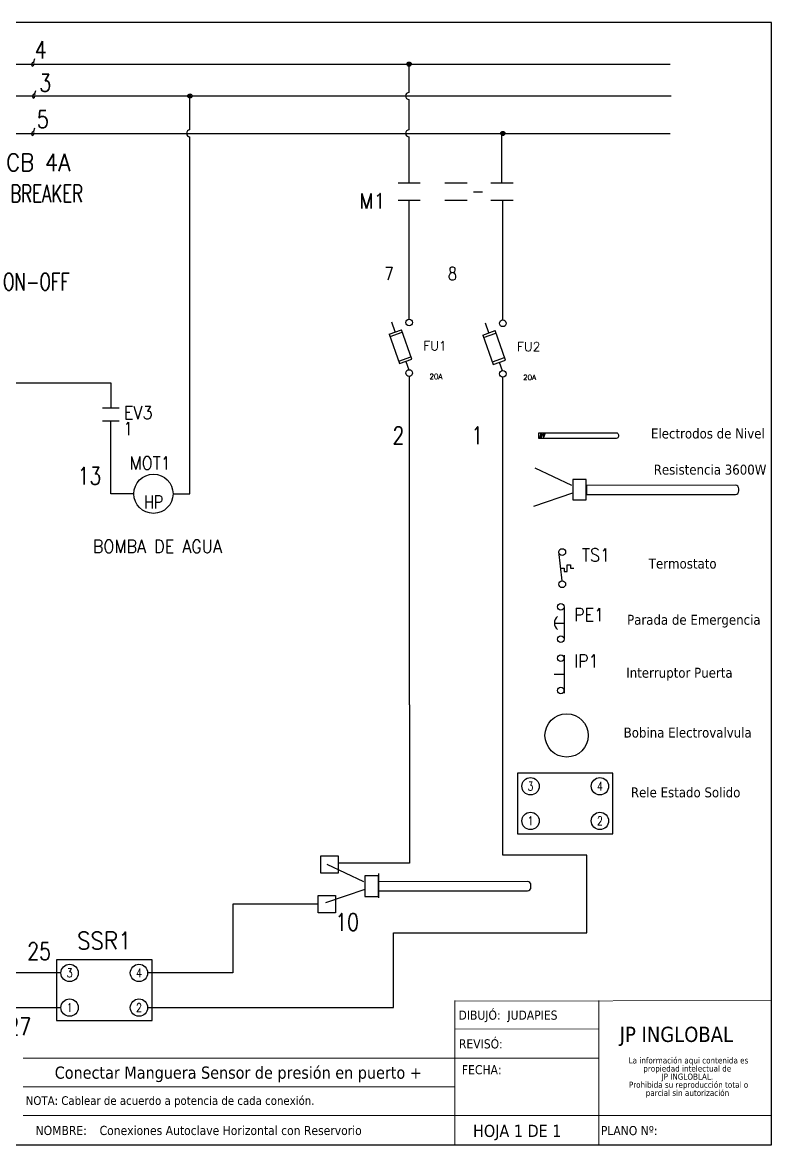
# Model space of a CAD drawing. Header units: millimetres. Extents: x 123.5 to 144.3, y 105.4 to 121.6.
# Drawn here: x 133.46 to 144.26, y 105.39 to 121.59 of the extents above; entities that cross this region are included whole.
import ezdxf
from ezdxf.enums import TextEntityAlignment as Align

# ---------------------------------------------------------------- set-up
doc = ezdxf.new("R2010")
doc.units = ezdxf.units.MM
doc.linetypes.add('CENTERX2', pattern=[20.32, 12.7, -2.54, 2.54, -2.54])
doc.linetypes.add('HIDDEN2', pattern=[0.1875, 0.125, -0.0625])
for name, color, linetype in [('BLK_12AWG', 7, 'Continuous'), ('CONTORNO', 179, 'Continuous'), ('DESC', 250, 'Continuous'), ('LINK', 9, 'Continuous'), ('MISC', 7, 'Continuous'), ('SYMS', 7, 'Continuous'), ('TAGS', 250, 'Continuous'), ('TERMS', 250, 'Continuous'), ('WIREFIXED', 7, 'Continuous'), ('WIRES', 7, 'Continuous'), ('XREFCHILD', 134, 'Continuous')]:
    doc.layers.add(name, color=color, linetype=linetype)
doc.layers.add('WIRENO', color=7, linetype='Continuous', true_color=0x000000)
doc.styles.add('SLDTEXTSTYLE0', font='tahoma.ttf')
doc.styles.add('SLDTEXTSTYLE1', font='tahomabd.ttf')
doc.styles.get("Standard").update_dxf_attribs({"font": 'tahoma.ttf'})
doc.styles.add('WD', font='romans.shx')

# ---------------------------------------------------------------- blocks, each defined once
blk = doc.blocks.new('SW_NOTE_2')
at = {"layer": 'CONTORNO', "color": 0, "char_height": 1.0583, "attachment_point": 2, "style": 'SLDTEXTSTYLE0'}
for s, insert in [('La información aqui contenida es ', (10.29, 1.34)), ('propiedad intelectual de', (10.08, -0.07)), ('JP INGLOBLAL.', (10.1, -1.48)), ('Prohibida su reproducción total o ', (10.3, -2.89)), ('parcial sin autorización', (10.12, -4.3))]:
    blk.add_mtext(s, dxfattribs=dict(at, insert=insert))
blk = doc.blocks.new('Resistencia')
at = {"layer": 'WIRENO'}
for p, q in [((112.31, 58.18), (107.01, 60.71)), ((112.43, 57.1), (106.77, 55.17))]:
    blk.add_line(p, q, dxfattribs=at)
blk.add_lwpolyline([(114.4, 59.08), (112.46, 59.08), (112.46, 56.11), (114.4, 56.11)], close=True, dxfattribs=at)
blk.add_lwpolyline([(135.9, 58.24), (114.42, 58.21), (114.42, 56.89), (135.9, 56.92, 0.414214), (136.4, 57.42), (136.4, 57.74, 0.414214)], format="xyb", close=True, dxfattribs=at)
blk = doc.blocks.new('VCB1')
at = {"linetype": 'HIDDEN2'}
blk.add_line((-0.1712, 0), (-0.125, 0), dxfattribs=at)
for centre in [(0, 0.1562), (0, -0.1562)]:
    blk.add_circle(centre, 0.0312)
blk.add_arc((0.1094, 0), 0.2344, 143.1301, 216.8699)
at = {"style": 'WD'}
for tag, p, width in [('INST', (0.2188, 0.3883), 0.7), ('LOC', (0.2188, 0.2188), 0.7), ('TAG1', (0.1269, 0.0644), 0.9), ('XREF', (0.1287, -0.09), 0.7), ('DESC1', (0.1287, -0.242), 0.7), ('DESC2', (0.1287, -0.3893), 0.7)]:
    blk.add_attdef(tag, p, '', height=0.125, dxfattribs=dict(at, width=width))
at = {"linetype": 'Continuous', "style": 'WD'}
for tag, height, flags, p in [('TERM01', 0.125, 8, (-0.055, 0.2066)), ('MFG', 0.01, 9, (-0.1421, -0.0881)), ('CAT', 0.01, 9, (-0.1421, -0.0731))]:
    blk.add_attdef(tag, text='', height=height, dxfattribs=dict(at, flags=flags)).set_placement(p, align=Align.RIGHT)
at = {"style": 'WD', "width": 0.7}
blk.add_attdef('RATING1', text='', height=0.125, dxfattribs=at).set_placement((-0.1875, 0.0625), align=Align.RIGHT)
at = {"color": 7, "style": 'WD', "flags": 1}
for tag, p in [('X2TERM01', (0, 0.1875)), ('X8TERM02', (0, -0.1875))]:
    blk.add_attdef(tag, p, '', height=0.0125, dxfattribs=at)
at = {"color": 7, "style": 'WD'}
for tag, p in [('X4LINK', (-0.25, 0)), ('X1LINK', (0, 0))]:
    blk.add_attdef(tag, p, '', height=0.01, dxfattribs=at)
at = {"style": 'WD', "flags": 9}
for tag, p in [('FAMILY', (-0.1421, -0.0365)), ('CONTACT', (-0.1288, -0.1291))]:
    blk.add_attdef(tag, text='', height=0.01, dxfattribs=at).set_placement(p, align=Align.RIGHT)
at = {"linetype": 'Continuous', "style": 'WD', "flags": 9}
blk.add_attdef('ASSYCODE', text='', height=0.01, dxfattribs=at).set_placement((-0.1533, -0.1061), align=Align.CENTER)
at = {"linetype": 'Continuous', "style": 'WD', "flags": 8}
blk.add_attdef('TERM02', text='', height=0.125, dxfattribs=at).set_placement((-0.0407, -0.2134), align=Align.TOP_RIGHT)
blk = doc.blocks.new('VT0_01')
for p, q in [((-0.0625, 0.0625), (0.0625, 0.0625)), ((-0.0625, -0.0625), (-0.0625, 0.0625)), ((0.0625, 0.0625), (0.0625, -0.0625)), ((0.0625, -0.0625), (-0.0625, -0.0625))]:
    blk.add_line(p, q)
at = {"style": 'WD', "flags": 1}
for tag, p in [('X4TERM01', (-0.0625, 0)), ('X2TERM01', (0, 0.0625)), ('X1TERM01', (0.0625, 0)), ('X8TERM01', (0, -0.0625))]:
    blk.add_attdef(tag, p, '', height=0.01, dxfattribs=at)
blk = doc.blocks.new('WDDOT')
for radius in [0.03, 0.0187, 0.00929]:
    blk.add_circle((0, 0), radius)
blk = doc.blocks.new('Nivel')
at = {"layer": 'WIRENO'}
for p, q in [((103.38, 60.01), (103.74, 61.39)), ((103.74, 61.39), (103.74, 60.1)), ((103.74, 60.1), (104.25, 61.39)), ((104.25, 61.39), (104.25, 60.07)), ((104.25, 60.07), (104.74, 61.36))]:
    blk.add_line(p, q, dxfattribs=at)
blk.add_lwpolyline([(103.12, 61.39), (121.77, 61.39, -0.414214), (122.27, 60.89), (122.27, 60.54, -0.414214), (121.77, 60.04), (103.12, 60.04)], format="xyb", close=True, dxfattribs=at)
blk = doc.blocks.new('VTS12')
at = {"linetype": 'Continuous'}
blk.add_line((-0.002, -0.123), (-0.033, 0.159), dxfattribs=at)
for p, q in [((-0.015, 0), (0.017, 0)), ((0.017, 0), (0.017, -0.031)), ((0.048, -0.031), (0.048, 0.031)), ((0.048, 0.031), (0.079, 0.031)), ((0.079, 0.031), (0.079, 0)), ((0.079, 0), (0.111, 0)), ((0.017, -0.031), (0.048, -0.031))]:
    blk.add_line(p, q)
for centre in [(0, 0.155), (0, -0.155)]:
    blk.add_circle(centre, 0.0322)
at = {"style": 'WD'}
for tag, p, width in [('INST', (0.189, 0.39), 0.7), ('LOC', (0.189, 0.221), 0.7), ('TAG1', (0.189, 0.064), 0.9), ('XREF', (0.191, -0.09), 0.7), ('DESC1', (0.191, -0.242), 0.7), ('DESC2', (0.191, -0.398), 0.7), ('RATING1', (0.188, -0.554), 0.7), ('WDTAGALT', (0.187, -0.716), 0.7)]:
    blk.add_attdef(tag, p, '', height=0.125, dxfattribs=dict(at, width=width))
at = {"linetype": 'Continuous', "style": 'WD'}
for tag, height, flags, p in [('TERM01', 0.125, 8, (-0.055, 0.207)), ('MFG', 0.01, 9, (-0.08, -0.088)), ('CAT', 0.01, 9, (-0.08, -0.073))]:
    blk.add_attdef(tag, text='', height=height, dxfattribs=dict(at, flags=flags)).set_placement(p, align=Align.RIGHT)
at = {"color": 7, "style": 'WD', "flags": 1}
for tag, p in [('X2TERM01', (0, 0.188)), ('X8TERM02', (0, -0.188))]:
    blk.add_attdef(tag, p, '', height=0.0125, dxfattribs=at)
at = {"color": 7, "style": 'WD'}
for tag, p in [('X4LINK', (-0.109, 0)), ('X1LINK', (0.156, 0))]:
    blk.add_attdef(tag, p, '', height=0.01, dxfattribs=at)
at = {"style": 'WD'}
for tag, flags, p in [('CONTACT', 1, (-0.08, -0.053)), ('FAMILY', 9, (-0.08, -0.036))]:
    blk.add_attdef(tag, text='', height=0.01, dxfattribs=dict(at, flags=flags)).set_placement(p, align=Align.RIGHT)
at = {"linetype": 'Continuous', "style": 'WD', "flags": 8}
blk.add_attdef('TERM02', text='', height=0.125, dxfattribs=at).set_placement((-0.041, -0.213), align=Align.TOP_RIGHT)
at = {"linetype": 'Continuous', "style": 'WD', "flags": 9}
blk.add_attdef('ASSYCODE', text='', height=0.01, dxfattribs=at).set_placement((-0.094, -0.125), align=Align.CENTER)
blk = doc.blocks.new('VPB12M')
for p, q in [((0.034, -0.156), (0.034, 0.156)), ((-0.065, 0), (0.034, 0))]:
    blk.add_line(p, q)
for centre in [(0, 0.156), (0, -0.156)]:
    blk.add_circle(centre, 0.0312)
blk.add_arc((0.016, 0), 0.0781, 126.8699, 233.1301)
at = {"style": 'WD'}
for tag, p, width in [('INST', (0.127, 0.343), 0.7), ('LOC', (0.127, 0.174), 0.7), ('TAG1', (0.127, 0.018), 0.9), ('XREF', (0.129, -0.137), 0.7), ('DESC1', (0.129, -0.289), 0.7), ('DESC2', (0.129, -0.445), 0.7)]:
    blk.add_attdef(tag, p, '', height=0.125, dxfattribs=dict(at, width=width))
at = {"linetype": 'Continuous', "style": 'WD'}
for tag, height, flags, p in [('TERM01', 0.125, 8, (-0.055, 0.207)), ('MFG', 0.01, 9, (-0.111, -0.088)), ('CAT', 0.01, 9, (-0.111, -0.073))]:
    blk.add_attdef(tag, text='', height=height, dxfattribs=dict(at, flags=flags)).set_placement(p, align=Align.RIGHT)
at = {"color": 7, "style": 'WD', "flags": 1}
for tag, p in [('X2TERM01', (0, 0.188)), ('X8TERM02', (0, -0.188))]:
    blk.add_attdef(tag, p, '', height=0.0125, dxfattribs=at)
at = {"color": 7, "style": 'WD'}
for tag, p in [('X4LINK', (-0.141, 0)), ('X1LINK', (0.125, 0))]:
    blk.add_attdef(tag, p, '', height=0.01, dxfattribs=at)
at = {"style": 'WD'}
for tag, flags, p in [('CONTACT', 1, (-0.111, -0.053)), ('FAMILY', 9, (-0.111, -0.036))]:
    blk.add_attdef(tag, text='', height=0.01, dxfattribs=dict(at, flags=flags)).set_placement(p, align=Align.RIGHT)
at = {"linetype": 'Continuous', "style": 'WD', "flags": 9}
blk.add_attdef('ASSYCODE', text='', height=0.01, dxfattribs=at).set_placement((-0.125, -0.106), align=Align.CENTER)
at = {"linetype": 'Continuous', "style": 'WD', "flags": 8}
blk.add_attdef('TERM02', text='', height=0.125, dxfattribs=at).set_placement((-0.041, -0.213), align=Align.TOP_RIGHT)
blk = doc.blocks.new('VPB12')
for p, q in [((0.033, 0.185), (0.033, -0.18)), ((-0.064, 0), (0.033, 0))]:
    blk.add_line(p, q)
for centre in [(0, 0.156), (0, -0.156)]:
    blk.add_circle(centre, 0.0312)
at = {"style": 'WD'}
for tag, p, width in [('INST', (0.127, 0.39), 0.7), ('LOC', (0.127, 0.221), 0.7), ('TAG1', (0.127, 0.064), 0.9), ('XREF', (0.129, -0.09), 0.7), ('DESC1', (0.129, -0.242), 0.7), ('DESC2', (0.129, -0.398), 0.7)]:
    blk.add_attdef(tag, p, '', height=0.125, dxfattribs=dict(at, width=width))
at = {"linetype": 'Continuous', "style": 'WD'}
for tag, height, flags, p in [('TERM01', 0.125, 8, (-0.055, 0.222)), ('MFG', 0.01, 9, (0.014, -0.088)), ('CAT', 0.01, 9, (0.014, -0.073))]:
    blk.add_attdef(tag, text='', height=height, dxfattribs=dict(at, flags=flags)).set_placement(p, align=Align.RIGHT)
at = {"color": 7, "style": 'WD', "flags": 1}
for tag, p in [('X2TERM01', (0, 0.188)), ('X8TERM02', (0, -0.188))]:
    blk.add_attdef(tag, p, '', height=0.0125, dxfattribs=at)
at = {"color": 7, "style": 'WD'}
for tag, p in [('X4LINK', (-0.125, 0)), ('X1LINK', (0.125, 0))]:
    blk.add_attdef(tag, p, '', height=0.01, dxfattribs=at)
at = {"style": 'WD'}
for tag, flags, p in [('CONTACT', 1, (0.014, -0.053)), ('FAMILY', 9, (0.014, -0.036))]:
    blk.add_attdef(tag, text='', height=0.01, dxfattribs=dict(at, flags=flags)).set_placement(p, align=Align.RIGHT)
at = {"linetype": 'Continuous', "style": 'WD', "flags": 9}
blk.add_attdef('ASSYCODE', text='', height=0.01, dxfattribs=at).set_placement((-0.001, -0.105), align=Align.CENTER)
at = {"linetype": 'Continuous', "style": 'WD', "flags": 8}
blk.add_attdef('TERM02', text='', height=0.125, dxfattribs=at).set_placement((-0.041, -0.229), align=Align.TOP_RIGHT)
blk = doc.blocks.new('HCR1')
blk.add_circle((0, 0), 0.1562)
at = {"style": 'WD'}
for tag, height, width, p in [('INST', 0.0625, 0.7, (0.0055, 0.4286)), ('LOC', 0.0625, 0.7, (0.0055, 0.3438)), ('TAG1', 0.1094, 0.9, (0, 0.2024))]:
    blk.add_attdef(tag, text='', height=height, dxfattribs=dict(at, width=width)).set_placement(p, align=Align.CENTER)
at = {"style": 'WD', "flags": 9}
blk.add_attdef('FAMILY', text='', height=0.01, dxfattribs=at).set_placement((-0.0053, 0.1698), align=Align.CENTER)
at = {"linetype": 'Continuous', "style": 'WD', "flags": 1}
for tag, p in [('CAT', (0, 0.1593)), ('MFG', (0, 0.1404))]:
    blk.add_attdef(tag, text='', height=0.01, dxfattribs=at).set_placement(p, align=Align.MIDDLE)
at = {"style": 'WD'}
for tag, p, height, width in [('DESC1', (1.126, 0.0601), 0.1094, 0.9), ('DESC2', (1.126, -0.0828), 0.1094, 0.9), ('DESC3', (1.126, -0.2256), 0.1094, 0.9), ('XREFNO', (1.3251, -0.3928), 0.0938, 0.8), ('XREFNC', (1.3151, -0.5165), 0.0938, 0.8)]:
    blk.add_attdef(tag, p, '', height=height, dxfattribs=dict(at, width=width))
at = {"linetype": 'Continuous', "style": 'WD', "flags": 9}
blk.add_attdef('ASSYCODE', text='', height=0.01, dxfattribs=at).set_placement((0, 0.125), align=Align.CENTER)
at = {"style": 'WD', "flags": 1}
for tag, p in [('X4TERM01', (-0.1562, 0)), ('X1TERM02', (0.1562, 0))]:
    blk.add_attdef(tag, p, '', height=0.0109, dxfattribs=at)
at = {"linetype": 'Continuous', "style": 'WD'}
blk.add_attdef('TERM01', text='', height=0.0625, dxfattribs=at).set_placement((-0.2, -0.0349), align=Align.TOP_RIGHT)
blk.add_attdef('TERM02', text='', height=0.0625, dxfattribs=at).set_placement((0.2, -0.0349), align=Align.TOP_LEFT)
at = {"style": 'WD', "width": 0.8, "flags": 8}
for tag, p in [('NO', (1.1233, -0.3928)), ('NC', (1.1207, -0.5165))]:
    blk.add_attdef(tag, p, '', height=0.0938, dxfattribs=at)
blk = doc.blocks.new('HDV1TFL')
for p, q in [((0.3438, 0.3438), (-0.3438, 0.3438)), ((-0.3438, 0.3438), (-0.3438, -0.0938)), ((0.3438, -0.0938), (0.3438, 0.3438)), ((-0.3438, -0.0938), (0.3438, -0.0938))]:
    blk.add_line(p, q)
for centre in [(-0.25, 0.25), (0.25, 0.25), (-0.25, 0), (0.25, 0)]:
    blk.add_circle(centre, 0.0625)
at = {"style": 'WD'}
for tag, width, p in [('INST', 0.7, (0.0055, 0.747)), ('LOC', 0.7, (0.0055, 0.5774)), ('TAG1', 0.9, (0, 0.4211)), ('RATING2', 0.7, (0, 0.0313)), ('DESC1', 0.7, (0, -0.2932)), ('DESC2', 0.7, (0, -0.4495)), ('XREF', 0.7, (0, -0.6057))]:
    blk.add_attdef(tag, text='', height=0.125, dxfattribs=dict(at, width=width)).set_placement(p, align=Align.CENTER)
at = {"style": 'WD', "flags": 1}
for tag, p in [('X2TERM03', (-0.25, 0.3125)), ('X2TERM04', (0.25, 0.3125)), ('X4TERM03', (-0.3125, 0.25)), ('X1TERM04', (0.3125, 0.25)), ('X4TERM01', (-0.3125, 0)), ('X1TERM02', (0.3125, 0)), ('X8TERM01', (-0.25, -0.0625)), ('X8TERM02', (0.25, -0.0625))]:
    blk.add_attdef(tag, p, '', height=0.0125, dxfattribs=at)
at = {"linetype": 'Continuous', "style": 'WD', "flags": 9}
blk.add_attdef('ASSYCODE', text='', height=0.01, dxfattribs=at).set_placement((0, 0.3281), align=Align.CENTER)
at = {"style": 'WD', "flags": 9}
blk.add_attdef('FAMILY', text='', height=0.01, dxfattribs=at).set_placement((-0.0053, 0.3886), align=Align.CENTER)
at = {"linetype": 'Continuous', "style": 'WD', "flags": 1}
for tag, p in [('MFG', (0, 0.3592)), ('CAT', (0, 0.3781))]:
    blk.add_attdef(tag, text='', height=0.01, dxfattribs=at).set_placement(p, align=Align.MIDDLE)
at = {"linetype": 'Continuous', "style": 'WD', "width": 0.8, "flags": 8}
for tag, p in [('TERM03', (-0.25, 0.25)), ('TERM04', (0.25, 0.25)), ('TERM01', (-0.25, 0)), ('TERM02', (0.25, 0))]:
    blk.add_attdef(tag, text='', height=0.0625, dxfattribs=at).set_placement(p, align=Align.MIDDLE)
at = {"style": 'WD', "width": 0.7}
blk.add_attdef('RATING1', text='', height=0.125, dxfattribs=at).set_placement((0, 0.25), align=Align.MIDDLE)
blk = doc.blocks.new('WD_WNH')
at = {"linetype": 'Continuous', "style": 'WD', "width": 0.8}
blk.add_attdef('WIRENO', text='', height=0.125, dxfattribs=at).set_placement((0, 0.0625), align=Align.CENTER)
at = {"style": 'WD', "flags": 1}
for tag, p in [('W01USER', (0, 0.0781)), ('W02USER', (0, 0.0703)), ('W03USER', (0, 0.0625)), ('W04USER', (0, 0.0547)), ('W05USER', (0, 0.0469)), ('W06USER', (0, 0.0391)), ('W07USER', (0, 0.0312)), ('W08USER', (0, 0.0234)), ('W09USER', (0, 0.0156)), ('W10USER', (0, 0.0078))]:
    blk.add_attdef(tag, text='', height=0.005, dxfattribs=at).set_placement(p, align=Align.CENTER)
blk = doc.blocks.new('VDS11FR')
for p, q in [((-0.168, 0.19), (-0.21, 0.307)), ((-0.241, 0.163), (-0.094, 0.216)), ((-0.241, 0.163), (-0.116, -0.19)), ((-0.231, 0.134), (-0.084, 0.187)), ((0.032, -0.137), (-0.094, 0.216)), ((-0.126, -0.16), (0.021, -0.108)), ((-0.116, -0.19), (0.032, -0.137)), ((-0.042, -0.164), (-0.006, -0.264))]:
    blk.add_line(p, q)
for centre in [(0, 0.304), (0, -0.304)]:
    blk.add_circle(centre, 0.04)
at = {"style": 'WD'}
for tag, p, height, flags in [('X2TERM02', (0, 0.344), 0.0109, 1), ('X4LINK', (-0.348, 0), 0.01, 1), ('CONTACT', (-0.312, 0.052), 0.01, 9), ('FAMILY', (-0.312, 0.034), 0.01, 9), ('X1LINK', (0.125, 0), 0.01, 1), ('X8TERM01', (0, -0.344), 0.0109, 1)]:
    blk.add_attdef(tag, p, '', height=height, dxfattribs=dict(at, flags=flags))
at = {"style": 'WD', "flags": 8}
blk.add_attdef('TERM02', text='', height=0.0625, dxfattribs=at).set_placement((0.075, 0.378), align=Align.TOP_LEFT)
at = {"style": 'WD', "width": 0.7}
blk.add_attdef('RATING1', text='', height=0.0938, rotation=109.6202, dxfattribs=at).set_placement((-0.105, 0.013), align=Align.MIDDLE_CENTER)
for tag, p in [('INST', (0.17, 0.193)), ('LOC', (0.17, 0.108))]:
    blk.add_attdef(tag, p, '', height=0.0625, dxfattribs=at)
at = {"style": 'WD', "flags": 9}
for tag, p in [('MFG', (-0.284, -0.003)), ('CAT', (-0.284, 0.017)), ('ASSYCODE', (-0.287, -0.024))]:
    blk.add_attdef(tag, text='', height=0.01, dxfattribs=at).set_placement(p, align=Align.CENTER)
at = {"style": 'WD'}
blk.add_attdef('TAG1', (0.17, -0.032), '', height=0.109, dxfattribs=at)
at = {"style": 'WD', "flags": 8}
blk.add_attdef('TERM01', text='', height=0.0625, dxfattribs=at).set_placement((0.399, -0.314), align=Align.TOP_RIGHT)
blk = doc.blocks.new('VPB11L')
for p, q in [((-0.0938, 0.1849), (-0.0938, -0.1801)), ((-0.2022, 0), (-0.0938, 0))]:
    blk.add_line(p, q)
for centre in [(0, 0.1562), (0, -0.1562)]:
    blk.add_circle(centre, 0.0312)
at = {"style": 'WD'}
for tag, p, width in [('INST', (0.1269, 0.3902), 0.7), ('LOC', (0.1269, 0.2206), 0.7), ('TAG1', (0.1269, 0.0644), 0.9), ('XREF', (0.1287, -0.09), 0.7), ('DESC1', (0.1287, -0.242), 0.7), ('DESC2', (0.1287, -0.3982), 0.7)]:
    blk.add_attdef(tag, p, '', height=0.125, dxfattribs=dict(at, width=width))
at = {"linetype": 'Continuous', "style": 'WD'}
for tag, height, flags, p in [('TERM01', 0.125, 8, (-0.055, 0.2223)), ('MFG', 0.01, 9, (-0.1421, -0.0881)), ('CAT', 0.01, 9, (-0.1421, -0.0731))]:
    blk.add_attdef(tag, text='', height=height, dxfattribs=dict(at, flags=flags)).set_placement(p, align=Align.RIGHT)
at = {"color": 7, "style": 'WD', "flags": 1}
for tag, p in [('X2TERM01', (0, 0.1875)), ('X8TERM02', (0, -0.1875))]:
    blk.add_attdef(tag, p, '', height=0.0125, dxfattribs=at)
at = {"color": 7, "style": 'WD'}
for tag, p in [('X4LINK', (-0.2656, 0)), ('X1LINK', (0, 0))]:
    blk.add_attdef(tag, p, '', height=0.01, dxfattribs=at)
at = {"style": 'WD'}
for tag, flags, p in [('CONTACT', 1, (-0.1421, -0.0531)), ('FAMILY', 9, (-0.1421, -0.0365))]:
    blk.add_attdef(tag, text='', height=0.01, dxfattribs=dict(at, flags=flags)).set_placement(p, align=Align.RIGHT)
at = {"linetype": 'Continuous', "style": 'WD', "flags": 9}
blk.add_attdef('ASSYCODE', text='', height=0.01, dxfattribs=at).set_placement((-0.1563, -0.1113), align=Align.CENTER)
at = {"linetype": 'Continuous', "style": 'WD', "flags": 8}
blk.add_attdef('TERM02', text='', height=0.125, dxfattribs=at).set_placement((-0.0407, -0.2291), align=Align.TOP_RIGHT)
blk = doc.blocks.new('WD_WNV')
at = {"style": 'WD', "flags": 1}
for tag, p in [('W01USER', (-0.0625, 0.0938)), ('W02USER', (-0.0625, 0.0859)), ('W03USER', (-0.0625, 0.0781)), ('W04USER', (-0.0625, 0.0703)), ('W05USER', (-0.0625, 0.0625)), ('W06USER', (-0.0625, 0.0547)), ('W07USER', (-0.0625, 0.0469)), ('W08USER', (-0.0625, 0.0391)), ('W09USER', (-0.0625, 0.0312)), ('W10USER', (-0.0625, 0.0234))]:
    blk.add_attdef(tag, text='', height=0.005, dxfattribs=at).set_placement(p, align=Align.CENTER)
at = {"linetype": 'Continuous', "style": 'WD', "width": 0.8}
blk.add_attdef('WIRENO', text='', height=0.125, dxfattribs=at).set_placement((-0.05, 0), align=Align.MIDDLE_RIGHT)
blk = doc.blocks.new('VMS21')
at = {"linetype": 'Continuous'}
for p, q in [((-0.08, 0.0625), (0.08, 0.0625)), ((-0.08, -0.0625), (0.08, -0.0625))]:
    blk.add_line(p, q, dxfattribs=at)
at = {"linetype": 'Continuous', "style": 'WD', "width": 0.9, "flags": 8}
blk.add_attdef('TERM01', text='', height=0.0625, dxfattribs=at).set_placement((-0.0312, 0.125), align=Align.RIGHT)
at = {"style": 'WD'}
for tag, p, height, width in [('INST', (0.125, 0.1785), 0.0625, 0.7), ('LOC', (0.125, 0.0938), 0.0625, 0.7), ('TAG2', (0.1269, -0.045), 0.1094, 0.9), ('XREF', (0.1287, -0.1369), 0.0625, 0.7), ('DESC1', (0.1287, -0.2264), 0.0625, 0.7), ('DESC2', (0.1287, -0.3112), 0.0625, 0.7)]:
    blk.add_attdef(tag, p, '', height=height, dxfattribs=dict(at, width=width))
for tag, p, flags in [('FAMILY', (-0.1808, 0.0031), 9), ('CONTACT', (-0.1808, -0.0135), 1)]:
    blk.add_attdef(tag, p, '', height=0.01, dxfattribs=dict(at, flags=flags))
at = {"color": 7, "style": 'WD'}
for tag, p in [('X4LINK', (-0.1406, 0)), ('X1LINK', (0.125, 0))]:
    blk.add_attdef(tag, p, '', height=0.01, dxfattribs=at)
at = {"color": 7, "style": 'WD', "flags": 1}
for tag, p in [('X2TERM01', (0, 0.0625)), ('X8TERM02', (0, -0.0625))]:
    blk.add_attdef(tag, p, '', height=0.0109, dxfattribs=at)
at = {"linetype": 'Continuous', "style": 'WD', "width": 0.9, "flags": 8}
blk.add_attdef('TERM02', text='', height=0.0625, dxfattribs=at).set_placement((-0.0312, -0.125), align=Align.TOP_RIGHT)
blk = doc.blocks.new('VCR21')
at = {"linetype": 'Continuous'}
for p, q in [((-0.08, 0.062), (0.08, 0.062)), ((-0.08, -0.062), (0.08, -0.062))]:
    blk.add_line(p, q, dxfattribs=at)
at = {"style": 'WD'}
for tag, p, width in [('INST', (0.125, 0.279), 0.7), ('LOC', (0.125, 0.109), 0.7), ('TAG2', (0.127, -0.045), 0.9), ('XREF', (0.129, -0.199), 0.7), ('DESC1', (0.129, -0.351), 0.7), ('DESC2', (0.129, -0.499), 0.7), ('DESC3', (0.129, -0.646), 0.7)]:
    blk.add_attdef(tag, p, '', height=0.125, dxfattribs=dict(at, width=width))
at = {"linetype": 'Continuous', "style": 'WD', "width": 0.9, "flags": 8}
blk.add_attdef('TERM01', text='', height=0.125, dxfattribs=at).set_placement((-0.031, 0.125), align=Align.RIGHT)
at = {"style": 'WD'}
for tag, p, flags in [('FAMILY', (-0.181, 0.003), 9), ('CONTACT', (-0.181, -0.014), 1)]:
    blk.add_attdef(tag, p, '', height=0.01, dxfattribs=dict(at, flags=flags))
at = {"color": 7, "style": 'WD'}
for tag, p in [('X4LINK', (-0.141, 0)), ('X1LINK', (0.125, 0))]:
    blk.add_attdef(tag, p, '', height=0.01, dxfattribs=at)
at = {"color": 7, "style": 'WD', "flags": 1}
for tag, p in [('X2TERM01', (0, 0.062)), ('X8TERM02', (0, -0.062))]:
    blk.add_attdef(tag, p, '', height=0.0125, dxfattribs=at)
at = {"linetype": 'Continuous', "style": 'WD', "width": 0.9, "flags": 8}
blk.add_attdef('TERM02', text='', height=0.125, dxfattribs=at).set_placement((-0.031, -0.125), align=Align.TOP_RIGHT)
blk = doc.blocks.new('HMO12')
blk.add_circle((0, 0), 0.188)
at = {"style": 'WD'}
for tag, width, p in [('INST', 0.7, (-0.026, 0.559)), ('LOC', 0.7, (-0.026, 0.39)), ('TAG1', 0.9, (-0.031, 0.234)), ('RATING1', 0.8, (0, 0))]:
    blk.add_attdef(tag, text='', height=0.125, dxfattribs=dict(at, width=width)).set_placement(p, align=Align.CENTER)
at = {"linetype": 'Continuous', "style": 'WD', "flags": 9}
blk.add_attdef('ASSYCODE', text='', height=0.01, dxfattribs=at).set_placement((0, 0.125), align=Align.CENTER)
at = {"style": 'WD', "flags": 9}
blk.add_attdef('FAMILY', text='', height=0.01, dxfattribs=at).set_placement((-0.005, 0.17), align=Align.CENTER)
at = {"linetype": 'Continuous', "style": 'WD', "flags": 1}
for tag, p in [('MFG', (0, 0.14)), ('CAT', (0, 0.159))]:
    blk.add_attdef(tag, text='', height=0.01, dxfattribs=at).set_placement(p, align=Align.MIDDLE)
at = {"style": 'WD'}
for tag, p, width in [('DESC1', (1.126, 0.046), 0.9), ('DESC2', (1.126, -0.11), 0.9), ('DESC3', (1.126, -0.266), 0.9), ('RATING3', (1.125, -0.423), 0.8), ('RATING4', (1.125, -0.579), 0.8), ('WDTAGALT', (1.125, -0.75), 0.7)]:
    blk.add_attdef(tag, p, '', height=0.125, dxfattribs=dict(at, width=width))
at = {"style": 'WD', "flags": 1}
for tag, p in [('X4TERM01', (-0.188, 0)), ('X1TERM02', (0.188, 0)), ('X0TERM03', (0.133, -0.133))]:
    blk.add_attdef(tag, p, '', height=0.0125, dxfattribs=at)
at = {"linetype": 'Continuous', "style": 'WD'}
blk.add_attdef('TERM01', text='', height=0.125, dxfattribs=at).set_placement((-0.231, -0.035), align=Align.TOP_RIGHT)
at = {"style": 'WD', "width": 0.8}
blk.add_attdef('RATING2', text='', height=0.125, dxfattribs=at).set_placement((0.001, -0.016), align=Align.TOP_CENTER)
at = {"linetype": 'Continuous', "style": 'WD'}
for tag, p in [('TERM02', (0.231, -0.035)), ('TERM03', (0.062, -0.219))]:
    blk.add_attdef(tag, text='', height=0.125, dxfattribs=at).set_placement(p, align=Align.TOP_LEFT)

msp = doc.modelspace()

# ---------------------------------------------------------------- linework, layer by layer
at = {"color": 7, "linetype": 'Continuous'}
for p, q in [((144.256, 121.59), (123.506, 121.59)), ((144.256, 105.405), (144.256, 121.59)), ((123.506, 105.405), (144.256, 105.405))]:
    msp.add_line(p, q, dxfattribs=at)
at = {"color": 7, "linetype": 'CENTERX2', "lineweight": 0}
for p in [(144.256, 108.823), (133.462, 105.405)]:
    msp.add_line(p, (144.256, 105.405), dxfattribs=at)
at = {"color": 7, "linetype": 'Continuous', "lineweight": 0}
for p, q in [((144.256, 107.486), (139.686, 107.478)), ((139.691, 107.486), (139.691, 105.394)), ((141.766, 107.486), (141.766, 105.397)), ((141.766, 107.071), (139.692, 107.079)), ((141.766, 106.656), (133.465, 106.656)), ((139.691, 106.241), (133.465, 106.241)), ((144.256, 105.826), (133.465, 105.826))]:
    msp.add_line(p, q, dxfattribs=at)
at = {"layer": 'BLK_12AWG'}
for p, q in [((124.418, 120.99), (142.793, 120.99)), ((139.031, 120.581), (139.031, 120.99)), ((124.433, 120.531), (142.808, 120.531)), ((135.871, 120.04), (135.871, 120.531)), ((139.031, 120.04), (139.031, 120.481)), ((124.418, 119.99), (142.793, 119.99)), ((135.871, 114.793), (135.871, 119.94)), ((139.031, 119.277), (139.031, 119.94)), ((140.37, 119.277), (140.37, 119.976)), ((139.031, 117.312), (139.031, 119.027)), ((135.627, 114.793), (135.871, 114.793))]:
    msp.add_line(p, q, dxfattribs=at)
for centre in [(139.031, 120.531), (135.871, 119.99), (139.031, 119.99)]:
    msp.add_arc(centre, 0.05, 90, 270, dxfattribs=at)
at = {"layer": 'DESC'}
msp.add_line((138.594, 108.967), (138.594, 109.319), dxfattribs=at)
at = {"layer": 'LINK'}
msp.add_lwpolyline([(139.96, 119.15), (140.09, 119.15)], dxfattribs=at)
at = {"layer": 'WIREFIXED'}
for points in [[(133.631, 121.065), (133.616, 121.02), (133.596, 121.01), (133.586, 120.98), (133.596, 120.96), (133.616, 120.97), (133.625, 121), (133.621, 121.01)], [(133.645, 120.606), (133.63, 120.561), (133.611, 120.551), (133.601, 120.521), (133.611, 120.501), (133.63, 120.511), (133.64, 120.541), (133.635, 120.551)], [(133.631, 120.065), (133.616, 120.02), (133.596, 120.01), (133.586, 119.98), (133.596, 119.96), (133.616, 119.97), (133.625, 120), (133.621, 120.01)]]:
    msp.add_lwpolyline(points, dxfattribs=at)
at = {"layer": 'WIRES'}
for p, q in [((140.382, 117.299), (140.382, 119.027)), ((139.031, 116.487), (139.031, 111.752)), ((140.382, 115.691), (140.382, 116.474)), ((133.092, 116.393), (134.729, 116.393)), ((134.729, 116.393), (134.729, 116.032)), ((134.729, 114.793), (134.729, 115.844)), ((140.381, 112.661), (140.381, 115.691)), ((135.065, 114.793), (134.729, 114.793)), ((140.381, 109.58), (140.381, 112.661)), ((139.035, 111.752), (139.035, 109.466)), ((141.593, 109.58), (140.381, 109.58)), ((141.593, 108.463), (141.593, 109.58)), ((139.035, 109.466), (138.009, 109.466)), ((137.722, 108.877), (136.492, 108.877)), ((136.492, 108.877), (136.492, 107.883)), ((138.808, 107.383), (138.808, 108.463)), ((138.808, 108.463), (141.593, 108.463)), ((133.524, 107.886), (132.546, 107.886)), ((134.012, 107.883), (133.524, 107.883)), ((136.492, 107.883), (135.262, 107.883)), ((133.256, 107.383), (134.012, 107.383)), ((135.262, 107.383), (138.808, 107.383))]:
    msp.add_line(p, q, dxfattribs=at)

# ---------------------------------------------------------------- block references
at = {"layer": 'CONTORNO', "color": 7, "xscale": 0.083, "yscale": 0.083, "zscale": 0.083}
msp.add_blockref('SW_NOTE_2', (142.204, 106.555), dxfattribs=at)
at = {"layer": 'SYMS'}
for p in [(139.031, 120.99), (135.871, 120.531), (140.382, 119.99)]:
    msp.add_blockref('WDDOT', p, dxfattribs=at)
ref = msp.add_blockref('VCB1', (132.209, 119.222), dxfattribs=dict(at, xscale=2, yscale=2, zscale=2))
ref.add_attrib('DESC1', 'BREAKER', (133.282, 118.997), dxfattribs={"layer": 'DESC', "height": 0.25, "style": 'WD', "width": 0.7})
ref.add_attrib('TAG1', 'CB 4A', (133.222, 119.448), dxfattribs={"layer": 'TAGS', "height": 0.25, "style": 'WD', "width": 0.9})
ref.add_attrib('TERM02', '2', dxfattribs={"layer": 'TERMS', "linetype": 'Continuous', "height": 0.25, "style": 'WD', "flags": 8}).set_placement((132.127, 118.795), align=Align.TOP_RIGHT)
ref.add_attrib('TERM01', '1', dxfattribs={"layer": 'TERMS', "linetype": 'Continuous', "height": 0.25, "style": 'WD', "flags": 8}).set_placement((132.099, 119.635), align=Align.RIGHT)
ref = msp.add_blockref('VMS21', (139.031, 119.152), dxfattribs=dict(at, xscale=2, yscale=2, zscale=2))
ref.add_attrib('TAG2', 'M1', (138.316, 118.906), dxfattribs={"layer": 'TAGS', "height": 0.2188, "style": 'WD', "width": 0.9})
at = {"layer": 'SYMS', "xscale": 2, "yscale": 2, "zscale": 2}
for name, p in [('VMS21', (139.708, 119.152)), ('VMS21', (140.37, 119.152)), ('HCR1', (141.302, 111.309)), ('VT0_01', (137.884, 109.445)), ('VT0_01', (137.847, 108.877))]:
    msp.add_blockref(name, p, dxfattribs=at)
at = {"layer": 'SYMS'}
ref = msp.add_blockref('VPB11L', (132.22, 117.56), dxfattribs=dict(at, xscale=2, yscale=2, zscale=2))
ref.add_attrib('DESC1', 'ON-OFF', (133.177, 117.726), dxfattribs={"layer": 'DESC', "height": 0.25, "style": 'WD', "width": 0.7})
ref.add_attrib('TAG1', 'PB1', (132.38, 117.722), dxfattribs={"layer": 'TAGS', "height": 0.25, "style": 'WD', "width": 0.9})
ref = msp.add_blockref('VDS11FR', (139.033, 116.9), dxfattribs=dict(at, xscale=1.2, yscale=1.2, zscale=1.2))
ref.add_attrib('TAG1', 'FU1', (139.236, 116.861), dxfattribs={"layer": 'TAGS', "height": 0.1313, "style": 'WD'})
ref.add_attrib('TERM01', '20A', dxfattribs={"layer": 'TERMS', "height": 0.075, "style": 'WD', "flags": 8}).set_placement((139.511, 116.522), align=Align.TOP_RIGHT)
ref = msp.add_blockref('VDS11FR', (140.382, 116.887), dxfattribs=dict(at, xscale=1.2, yscale=1.2, zscale=1.2))
ref.add_attrib('TAG1', 'FU2', (140.586, 116.849), dxfattribs={"layer": 'TAGS', "height": 0.1313, "style": 'WD'})
ref.add_attrib('TERM01', '20A', dxfattribs={"layer": 'TERMS', "height": 0.075, "style": 'WD', "flags": 8}).set_placement((140.861, 116.51), align=Align.TOP_RIGHT)
ref = msp.add_blockref('VCR21', (134.729, 115.938), dxfattribs=dict(at, xscale=1.5, yscale=1.5, zscale=1.5))
ref.add_attrib('XREF', '1', (134.922, 115.639), dxfattribs={"layer": 'XREFCHILD', "height": 0.188, "style": 'WD', "width": 0.7})
ref.add_attrib('TAG2', 'EV3', (134.92, 115.871), dxfattribs={"layer": 'TAGS', "height": 0.1875, "style": 'WD', "width": 0.9})
ref = msp.add_blockref('HMO12', (135.346, 114.793), dxfattribs=dict(at, xscale=1.5, yscale=1.5, zscale=1.5))
ref.add_attrib('RATING2', 'HP', dxfattribs={"layer": 'MISC', "height": 0.1875, "style": 'WD', "width": 0.8}).set_placement((135.348, 114.768), align=Align.TOP_CENTER)
ref.add_attrib('DESC1', 'BOMBA DE AGUA', (134.473, 113.941), dxfattribs={"layer": 'DESC', "height": 0.1875, "style": 'WD', "width": 0.9})
ref.add_attrib('TAG1', 'MOT1', dxfattribs={"layer": 'TAGS', "height": 0.1875, "style": 'WD', "width": 0.9}).set_placement((135.299, 115.143), align=Align.CENTER)
ref = msp.add_blockref('VTS12', (141.239, 113.721), dxfattribs=dict(at, xscale=1.5, yscale=1.5, zscale=1.5))
ref.add_attrib('TAG1', 'TS1', (141.523, 113.818), dxfattribs={"layer": 'TAGS', "height": 0.1875, "style": 'WD', "width": 0.9})
ref = msp.add_blockref('VPB12M', (141.218, 112.93), dxfattribs=dict(at, xscale=1.5, yscale=1.5, zscale=1.5))
ref.add_attrib('TAG1', 'PE1', (141.408, 112.956), dxfattribs={"layer": 'TAGS', "height": 0.1875, "style": 'WD', "width": 0.9})
ref = msp.add_blockref('VPB12', (141.217, 112.19), dxfattribs=dict(at, xscale=1.5, yscale=1.5, zscale=1.5))
ref.add_attrib('TAG1', 'IP1', (141.408, 112.286), dxfattribs={"layer": 'TAGS', "height": 0.1875, "style": 'WD', "width": 0.9})
ref = msp.add_blockref('HDV1TFL', (141.281, 110.076), dxfattribs=dict(at, xscale=2, yscale=2, zscale=2))
ref.add_attrib('TERM03', '3', dxfattribs={"layer": 'TERMS', "linetype": 'Continuous', "height": 0.125, "style": 'WD', "width": 0.8, "flags": 8}).set_placement((140.781, 110.576), align=Align.MIDDLE)
ref.add_attrib('TERM04', '4', dxfattribs={"layer": 'TERMS', "linetype": 'Continuous', "height": 0.125, "style": 'WD', "width": 0.8, "flags": 8}).set_placement((141.781, 110.576), align=Align.MIDDLE)
ref.add_attrib('TERM02', '2', dxfattribs={"layer": 'TERMS', "linetype": 'Continuous', "height": 0.125, "style": 'WD', "width": 0.8, "flags": 8}).set_placement((141.781, 110.076), align=Align.MIDDLE)
ref.add_attrib('TERM01', '1', dxfattribs={"layer": 'TERMS', "linetype": 'Continuous', "height": 0.125, "style": 'WD', "width": 0.8, "flags": 8}).set_placement((140.781, 110.076), align=Align.MIDDLE)
ref = msp.add_blockref('HDV1TFL', (134.637, 107.383), dxfattribs=dict(at, xscale=2, yscale=2, zscale=2))
ref.add_attrib('TERM03', '3', dxfattribs={"layer": 'TERMS', "linetype": 'Continuous', "height": 0.125, "style": 'WD', "width": 0.8, "flags": 8}).set_placement((134.137, 107.883), align=Align.MIDDLE)
ref.add_attrib('TERM04', '4', dxfattribs={"layer": 'TERMS', "linetype": 'Continuous', "height": 0.125, "style": 'WD', "width": 0.8, "flags": 8}).set_placement((135.137, 107.883), align=Align.MIDDLE)
ref.add_attrib('TERM02', '2', dxfattribs={"layer": 'TERMS', "linetype": 'Continuous', "height": 0.125, "style": 'WD', "width": 0.8, "flags": 8}).set_placement((135.137, 107.383), align=Align.MIDDLE)
ref.add_attrib('TERM01', '1', dxfattribs={"layer": 'TERMS', "linetype": 'Continuous', "height": 0.125, "style": 'WD', "width": 0.8, "flags": 8}).set_placement((134.137, 107.383), align=Align.MIDDLE)
ref.add_attrib('TAG1', 'SSR1', dxfattribs={"layer": 'TAGS', "height": 0.25, "style": 'WD', "width": 0.9}).set_placement((134.637, 108.225), align=Align.CENTER)
at = {"layer": 'WIREFIXED'}
ref = msp.add_blockref('WD_WNH', (133.606, 120.99), dxfattribs=dict(at, xscale=2, yscale=2, zscale=2))
ref.add_attrib('WIRENOF', '4', dxfattribs={"linetype": 'Continuous', "height": 0.25, "style": 'WD', "width": 0.8}).set_placement((133.72, 120.998), align=Align.BOTTOM_CENTER)
ref = msp.add_blockref('WD_WNH', (133.62, 120.531), dxfattribs=dict(at, xscale=2, yscale=2, zscale=2))
ref.add_attrib('WIRENOF', '3', dxfattribs={"linetype": 'Continuous', "height": 0.25, "style": 'WD', "width": 0.8}).set_placement((133.785, 120.519), align=Align.BOTTOM_CENTER)
ref = msp.add_blockref('WD_WNH', (133.606, 119.99), dxfattribs=dict(at, xscale=2, yscale=2, zscale=2))
ref.add_attrib('WIRENOF', '5', dxfattribs={"linetype": 'Continuous', "height": 0.25, "style": 'WD', "width": 0.8}).set_placement((133.751, 119.995), align=Align.BOTTOM_CENTER)
ref = msp.add_blockref('WD_WNH', (138.853, 115.238), dxfattribs=dict(at, xscale=2, yscale=2, zscale=2))
ref.add_attrib('WIRENOF', '2', dxfattribs={"linetype": 'Continuous', "height": 0.25, "style": 'WD', "width": 0.8}).set_placement((138.877, 115.434), align=Align.BOTTOM_CENTER)
ref = msp.add_blockref('WD_WNH', (139.988, 115.238), dxfattribs=dict(at, xscale=2, yscale=2, zscale=2))
ref.add_attrib('WIRENOF', '1', dxfattribs={"linetype": 'Continuous', "height": 0.25, "style": 'WD', "width": 0.8}).set_placement((140.012, 115.434), align=Align.BOTTOM_CENTER)
ref = msp.add_blockref('WD_WNV', (138.947, 108.859), dxfattribs=dict(at, xscale=2, yscale=2, zscale=2))
ref.add_attrib('WIRENOF', '10', dxfattribs={"linetype": 'Continuous', "height": 0.25, "style": 'WD', "width": 0.8}).set_placement((138.309, 108.616), align=Align.MIDDLE_RIGHT)
ref = msp.add_blockref('WD_WNV', (133.524, 108.697), dxfattribs=dict(at, xscale=2, yscale=2, zscale=2))
ref.add_attrib('WIRENOF', '25', dxfattribs={"linetype": 'Continuous', "height": 0.25, "style": 'WD', "width": 0.8}).set_placement((133.869, 108.196), align=Align.MIDDLE_RIGHT)
ref = msp.add_blockref('WD_WNH', (134.032, 107.169), dxfattribs=dict(at, xscale=2, yscale=2, zscale=2))
ref.add_attrib('WIRENOF', '27', dxfattribs={"linetype": 'Continuous', "height": 0.25, "style": 'WD', "width": 0.8}).set_placement((133.412, 106.911), align=Align.BOTTOM_CENTER)
at = {"layer": 'WIRENO'}
ref = msp.add_blockref('WD_WNV', (138.973, 118.024), dxfattribs=dict(at, xscale=1.5, yscale=1.5, zscale=1.5))
ref.add_attrib('WIRENO', '7', dxfattribs={"linetype": 'Continuous', "height": 0.188, "style": 'WD', "width": 0.8}).set_placement((138.807, 117.969), align=Align.MIDDLE_RIGHT)
ref = msp.add_blockref('WD_WNV', (139.886, 118.024), dxfattribs=dict(at, xscale=1.5, yscale=1.5, zscale=1.5))
ref.add_attrib('WIRENO', '8', dxfattribs={"linetype": 'Continuous', "height": 0.188, "style": 'WD', "width": 0.8}).set_placement((139.72, 117.969), align=Align.MIDDLE_RIGHT)
for name, p, xscale, yscale, zscale in [('Nivel', (134.712, 111.989), 0.06, 0.06, 0.06), ('Resistencia', (130.145, 109.093), 0.1, 0.1, 0.1), ('Resistencia', (127.148, 103.377), 0.1, 0.1, 0.1)]:
    msp.add_blockref(name, p, dxfattribs=dict(at, xscale=xscale, yscale=yscale, zscale=zscale))
ref = msp.add_blockref('WD_WNH', (134.348, 114.629), dxfattribs=dict(at, xscale=2, yscale=2, zscale=2))
ref.add_attrib('WIRENO', '13', dxfattribs={"linetype": 'Continuous', "height": 0.25, "style": 'WD', "width": 0.8}).set_placement((134.422, 114.851), align=Align.BOTTOM_CENTER)

# ---------------------------------------------------------------- texts
at = {"char_height": 0.144, "attachment_point": 1}
for s, insert in [('\\A1;Electrodos de Nivel', (142.518, 115.735)), ('\\A1;Resistencia 3600W', (142.557, 115.214)), ('\\A1;Termostato', (142.486, 113.859)), ('\\A1;Parada de Emergencia', (142.173, 113.049)), ('\\A1;Interruptor Puerta', (142.161, 112.285)), ('\\A1;Bobina Electrovalvula', (142.124, 111.422)), ('\\A1;Rele Estado Solido', (142.228, 110.56))]:
    msp.add_mtext_dynamic_manual_height_columns(s, width=44.8708, gutter_width=1, heights=[0], dxfattribs=dict(at, insert=insert))
at = {"color": 7, "linetype": 'Continuous', "lineweight": 0, "attachment_point": 1, "style": 'SLDTEXTSTYLE0'}
for s, insert, char_height in [('REVISÓ:', (139.749, 106.927), 0.1318), ('FECHA:', (139.792, 106.554), 0.1318), ('NOTA: Cablear de acuerdo a potencia de cada conexión.', (133.505, 106.105), 0.1245), ('\\pi-0.39529,l0.52705,t1.0541;NOMBRE:^IConexiones Autoclave Horizontal con Reservorio', (133.515, 105.678), 0.13176), ('HOJA 1 DE 1', (139.953, 105.694), 0.17568), ('PLANO Nº:', (141.795, 105.676), 0.1318)]:
    msp.add_mtext(s, dxfattribs=dict(at, insert=insert, char_height=char_height))
at = {"layer": 'CONTORNO', "color": 7}
for s, insert, char_height, attachment_point, style in [('DIBUJÓ:  JUDAPIES', (139.743, 107.341), 0.13176, 1, 'SLDTEXTSTYLE0'), ('    Conectar Manguera Sensor de presión en puerto +', (136.437, 106.534), 0.17568, 2, 'SLDTEXTSTYLE1')]:
    msp.add_mtext(s, dxfattribs=dict(at, insert=insert, char_height=char_height, attachment_point=attachment_point, style=style))
at = {"layer": 'CONTORNO', "insert": (142.067, 107.108), "char_height": 0.2196, "attachment_point": 1, "style": 'SLDTEXTSTYLE1'}
msp.add_mtext('JP INGLOBAL', dxfattribs=at)

doc.saveas('drawing.dxf')
